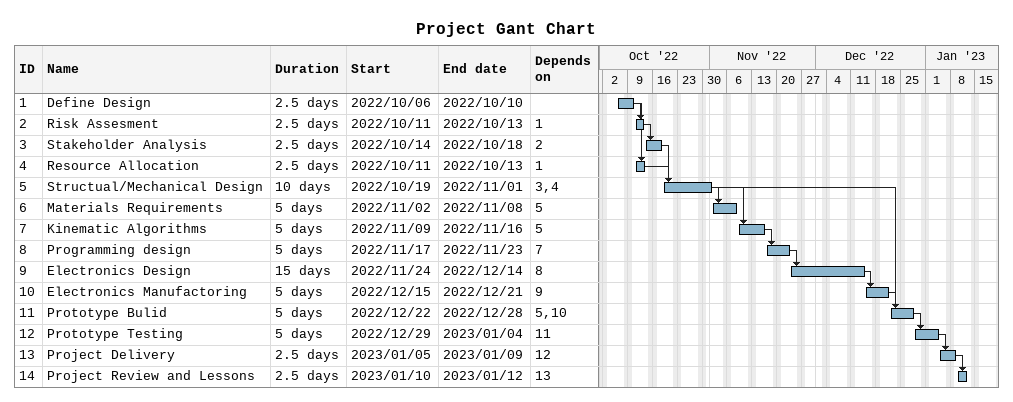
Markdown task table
Project Gant Chart

| ID | Task | Duration | Start | Finish | Predecessors |
|---|---|---|---|---|---|
| 1 | Define Design | 2.5d | 2022-10-06 | 2022-10-10 |  |
| 2 | Risk Assesment | 2.5d | 2022-10-11 | 2022-10-13 | 1 |
| 3 | Stakeholder Analysis | 2.5d | 2022-10-14 | 2022-10-18 | 2 |
| 4 | Resource Allocation | 2.5d | 2022-10-11 | 2022-10-13 | 1 |
| 5 | Structual/Mechanical Design | 10d | 2022-10-19 | 2022-11-01 | 3, 4 |
| 6 | Materials Requirements | 5d | 2022-11-02 | 2022-11-08 | 5 |
| 7 | Kinematic Algorithms | 5d | 2022-11-09 | 2022-11-16 | 5 |
| 8 | Programming design | 5d | 2022-11-17 | 2022-11-23 | 7 |
| 9 | Electronics Design | 15d | 2022-11-24 | 2022-12-14 | 8 |
| 10 | Electronics Manufactoring | 5d | 2022-12-15 | 2022-12-21 | 9 |
| 11 | Prototype Bulid | 5d | 2022-12-22 | 2022-12-28 | 5, 10 |
| 12 | Prototype Testing | 5d | 2022-12-29 | 2023-01-04 | 11 |
| 13 | Project Delivery | 2.5d | 2023-01-05 | 2023-01-09 | 12 |
| 14 | Project Review and Lessons | 2.5d | 2023-01-10 | 2023-01-12 | 13 |
